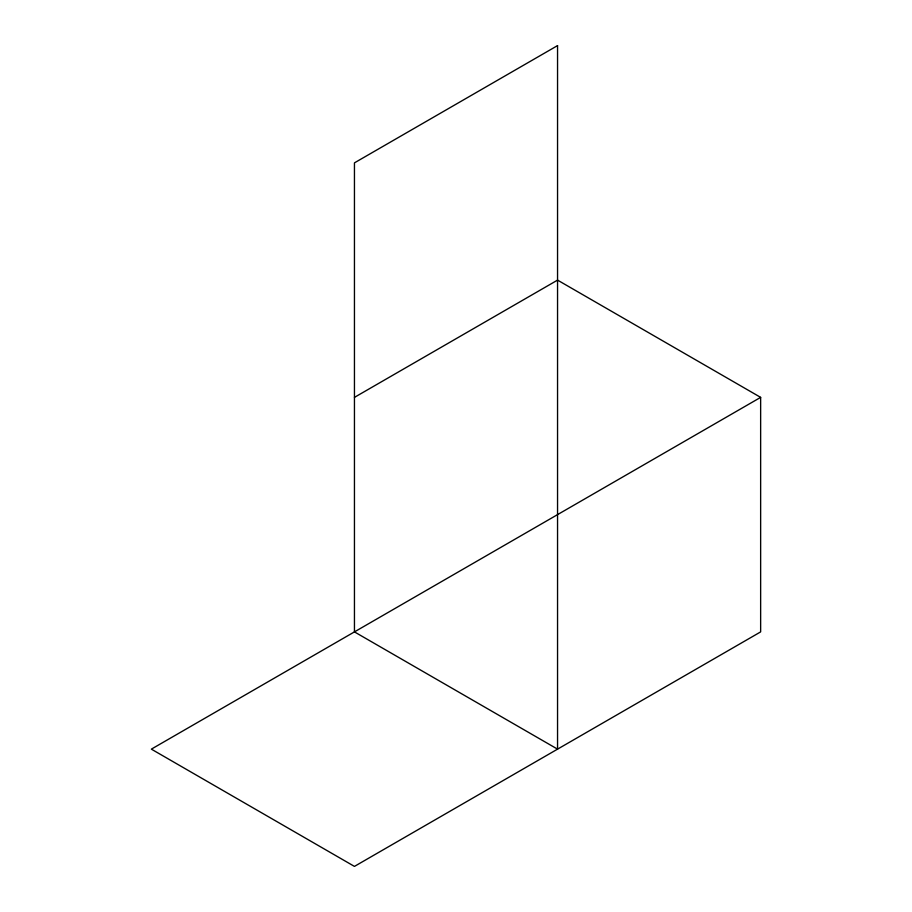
<?xml version="1.0" encoding="UTF-8"?>
<svg xmlns="http://www.w3.org/2000/svg" width="912" height="912" viewBox="0 0 912 912"><rect width="100%" height="100%" fill="white"/><g stroke="black" fill="none" stroke-linecap="round" stroke-linejoin="round"><path stroke-width="1.37" d="M354.449 397.37L557.551 280.121L760.642 397.37L760.642 631.891L354.449 866.4L151.358 749.14L760.642 397.37M557.551 45.6L354.449 162.86L354.449 631.891L557.551 749.14L557.551 45.6"/></g></svg>
